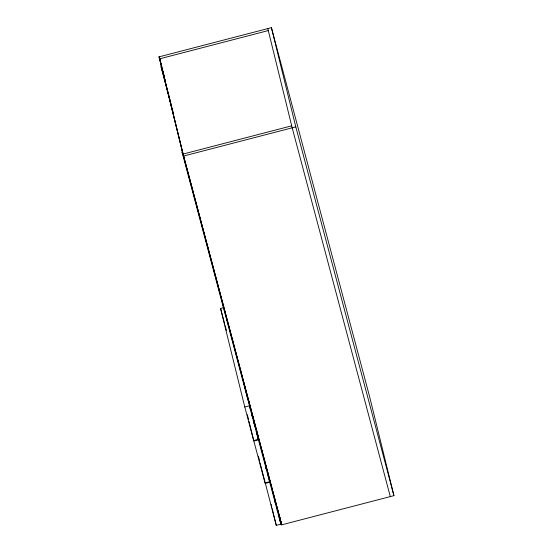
<?xml version="1.0" encoding="UTF-8"?>
<svg xmlns="http://www.w3.org/2000/svg" width="553" height="553" viewBox="0 0 553 553"><rect width="100%" height="100%" fill="white"/><g stroke="black" fill="none" stroke-linecap="round" stroke-linejoin="round"><path stroke-width="0.83" d="M160.363 61.86L183.769 157.107L159.07 56.855L271.419 27.65L369.549 396.432L393.93 495.654L281.581 524.859L182.967 154.093L291.701 125.828M159.561 58.839L268.302 30.574M183.451 156.077L295.8 126.872L271.419 27.65M244.779 407.001L249.389 405.805L258.313 439.331L253.696 440.527L244.779 407.001L220.564 308.443L223.64 307.648M258.445 439.835L269.594 481.739L264.984 482.942L253.834 441.031L258.445 439.835L256.468 431.81M265.115 483.44L269.733 482.244L280.883 524.147L276.265 525.35L260.055 462.896M281.09 522.875L279.583 516.481M295.8 126.872L393.93 495.654M390.314 496.594L292.191 127.812L267.811 28.59M161.856 66.837L159.195 56.821L183.575 156.043L281.698 524.825L281.373 523.504M159.07 56.855L161.739 66.865M161.974 67.888L163.301 72.885M163.743 74.551L164.407 77.047M162.464 69.872L164.455 77.365M164.898 79.031L165.561 81.526M170.524 102.257L160.999 66.457L172.253 108.955M170.967 103.916L171.63 106.418M172.695 110.614L173.359 113.116M181.792 149.061L182.718 152.711M183.084 154.059L281.207 522.841M249.666 406.531L250.412 409.338M251.698 414.156L252.603 417.577M253.924 422.527L254.926 426.308M263.373 458.036L263.809 459.674M265.544 466.22L266.415 469.49L265.592 466.165M274.993 501.709L275.422 503.341M277.157 509.838L277.585 511.463M220.564 308.443L224.698 323.982M225.133 325.613L226.433 330.521M279.465 516.516L281.581 524.859M275.339 501.599L275.753 503.271M277.392 509.949L277.8 511.622M279.037 516.633L280.883 524.147M275.166 501.44L275.574 503.106M265.848 466.186L266.726 470.05M267.908 474.578L269.912 482.714M261.507 449.534L261.915 451.193M263.546 457.849L263.961 459.515M254.242 422.437L255.182 426.294M256.627 432.17L258.597 440.202M252.292 414.778L252.908 417.28M254.339 423.128L255.161 426.467M248.421 399.791L250.689 409.026M251.926 414.059L252.88 417.937M253.986 422.451L254.919 426.252M241.799 374.899L242.414 377.409M243.438 381.584L249.991 407.851M247.336 397.476L247.958 400.013L181.992 151.895L182.614 154.432M271.136 504.467L271.751 506.977M272.159 508.642L276.265 525.35M258.417 456.211L259.578 460.891M247.336 414.639L248.497 419.319M248.974 421.317L253.834 441.031"/></g></svg>
